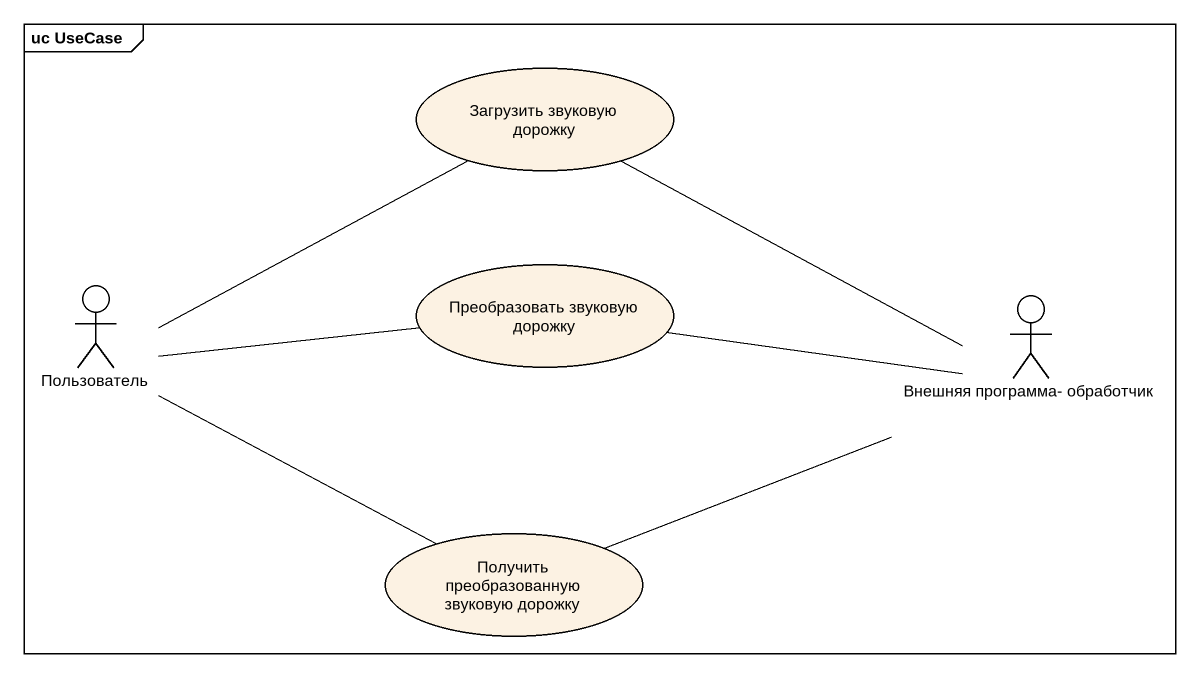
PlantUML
@startuml
mainframe uc UseCase
usecase "Загрузить звуковую дорожку" as Загрузить_звуковую_дорожку
actor Пользователь
usecase "Преобразовать звуковую дорожку" as Преобразовать_звуковую
actor "Внешняя программа- обработчик" as Внешняя_программа_обработчик
usecase "Получить преобразованную звуковую дорожку" as Получить_преобразованную
Пользователь -right- Загрузить_звуковую_дорожку
Пользователь -right- Преобразовать_звуковую
Пользователь -right- Получить_преобразованную
Внешняя_программа_обработчик -left- Загрузить_звуковую_дорожку
Внешняя_программа_обработчик -left- Преобразовать_звуковую
Внешняя_программа_обработчик -left- Получить_преобразованную
@enduml
